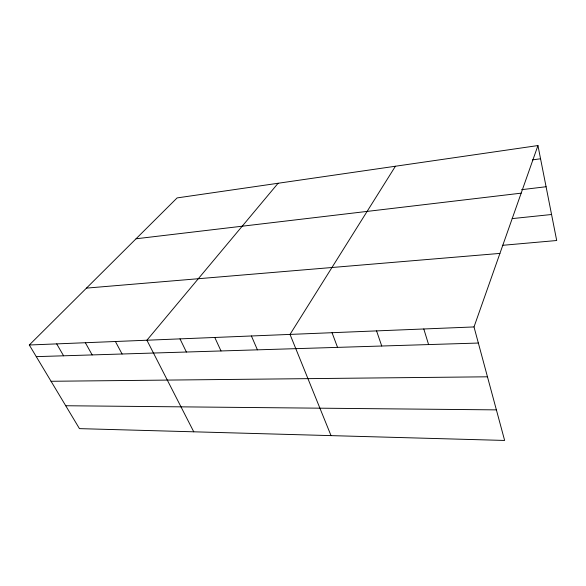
<?xml version="1.0" encoding="UTF-8"?>
<svg xmlns="http://www.w3.org/2000/svg" width="586" height="586" viewBox="0 0 586 586"><rect width="100%" height="100%" fill="white"/><g stroke="black" fill="none" stroke-linecap="round" stroke-linejoin="round"><path stroke-width="0.88" d="M474.008 326.937L537.948 145.555L177.111 197.914L29.3 345L79.454 428.63L504.634 440.445L474.008 326.937L29.3 345M395.425 166.234L290.019 334.408L331.031 435.625M278.101 183.257L146.91 340.217L193.761 431.809M532.469 159.875L540.556 158.769M521.577 189.681L546.079 186.736M136.047 238.78L521.166 193.16M512.208 218.6L551.565 214.505M502.327 245.336L556.7 240.516L537.948 145.555M86.464 288.114L499.924 253.408M36.281 356.64L478.359 343.044M51.055 381.281L487.464 376.805M65.727 405.739L496.386 409.878M56.696 343.887L63.596 355.805M85.358 342.722L92.163 354.926M115.398 341.499L122.093 354.003M179.997 338.876L186.399 352.025M214.784 337.463L221.003 350.963M251.409 335.976L257.422 349.842M332.05 332.702L337.543 347.381M376.571 330.892L381.735 346.018M423.803 328.973L428.593 344.575"/></g></svg>
